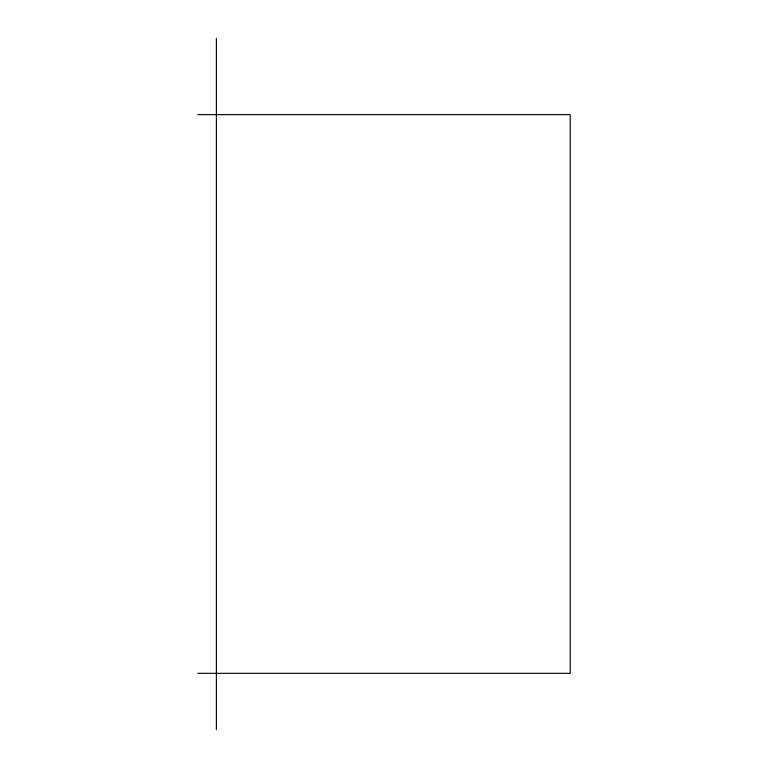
<?xml version="1.0" encoding="UTF-8"?>
<svg xmlns="http://www.w3.org/2000/svg" width="768" height="768" viewBox="0 0 768 768"><rect width="100%" height="100%" fill="white"/><g stroke="black" fill="none" stroke-linecap="round" stroke-linejoin="round"><path stroke-width="1.15" d="M197.77 114.634L570.23 114.634L570.23 673.334L197.77 673.334M216.394 38.4L216.394 729.6"/></g></svg>
